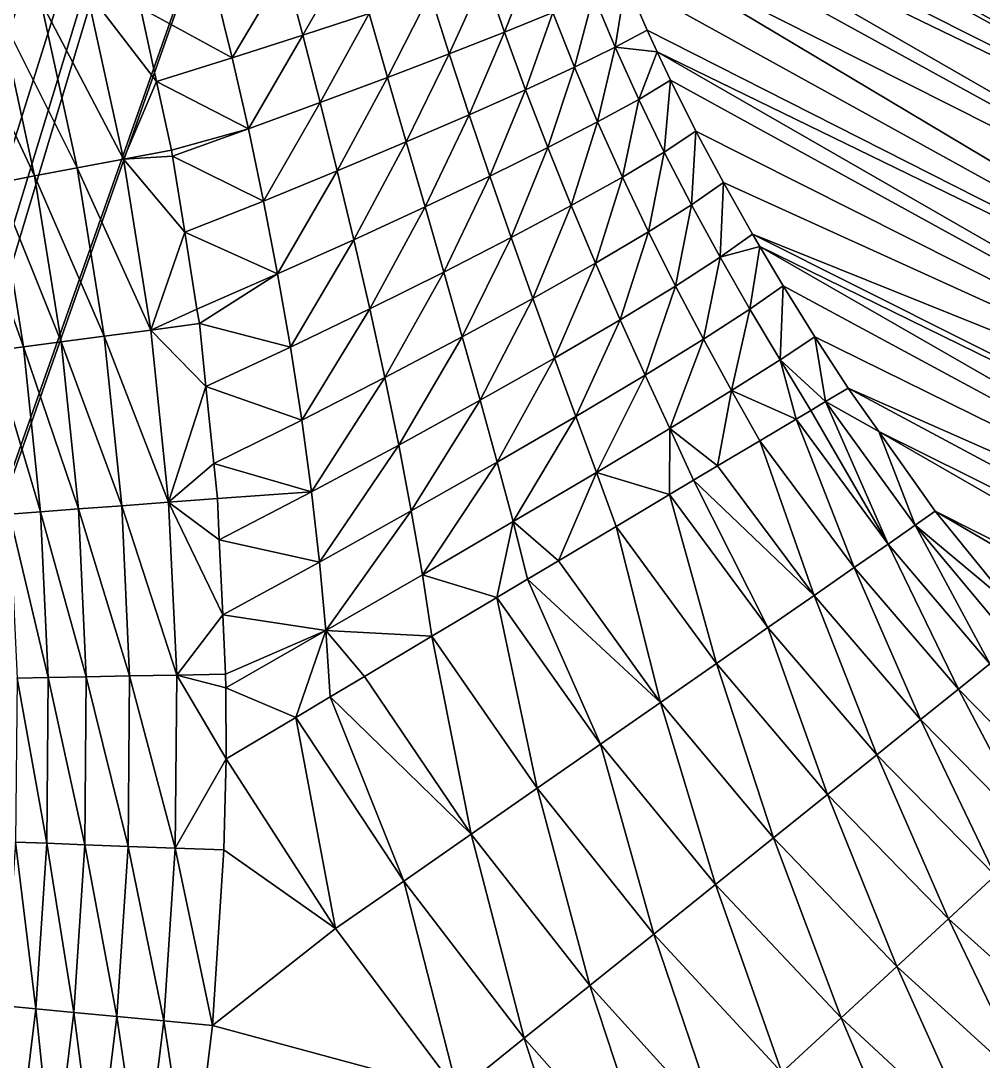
# Model space of a CAD drawing. Header units: metres. Extents: x -44.6 to 35.4, y -44.1 to 26.9.
# Drawn here: x 17.952 to 21.79, y -4.745 to -0.596 of the extents above; entities that cross this region are included whole.
import ezdxf

# ---------------------------------------------------------------- set-up
doc = ezdxf.new("R2010")
doc.units = ezdxf.units.M

msp = doc.modelspace()

# ---------------------------------------------------------------- linework, layer by layer
for points in [[(21.388479, 9.967415, 91.214554), (15.61724, -2.658281, 91.214554), (8.117238, 10.332099, 91.214554)], [(21.388479, 9.967415, 91.214554), (15.920462, -3.258929, 91.214554), (15.61724, -2.658281, 91.214554)], [(21.388479, 9.967415, 91.214554), (16.154524, -3.88975, 91.214554), (15.920462, -3.258929, 91.214554)], [(16.316486, -4.542811, 91.214554), (16.154524, -3.88975, 91.214554), (21.388479, 9.967415, 91.214554)], [(21.388479, 9.967415, 91.214554), (16.216642, -7.211195, 91.214554), (16.354073, -6.552535, 91.214554)], [(16.216642, -7.211195, 91.214554), (21.388479, 9.967415, 91.214554), (21.937033, 9.017295, 91.214554)], [(16.40431, -5.2099, 91.214554), (16.316486, -4.542811, 91.214554), (21.388479, 9.967415, 91.214554)], [(16.354073, -6.552535, 91.214554), (16.416893, -5.882628, 91.214554), (21.388479, 9.967415, 91.214554)], [(21.388479, 9.967415, 91.214554), (16.416893, -5.882628, 91.214554), (16.40431, -5.2099, 91.214554)], [(16.00633, -7.850327, 91.214554), (21.937033, 9.017295, 91.214554), (21.8943, -7.982872, 91.214554)], [(21.937033, 9.017295, 91.214554), (16.00633, -7.850327, 91.214554), (16.216642, -7.211195, 91.214554)], [(23.68182, -0.942343, 104.25663), (19.977348, 1.230628, 96.85244), (19.997911, 0.995132, 96.854774)], [(19.977348, 1.230628, 96.85244), (23.68182, -0.942343, 104.25663), (23.718754, -0.595659, 104.338242)], [(23.68182, -0.942343, 104.25663), (19.997911, 0.995132, 96.854774), (20.020611, 0.820553, 96.858879)], [(20.020611, 0.820553, 96.858879), (23.680384, -1.286554, 104.157982), (23.68182, -0.942343, 104.25663)], [(23.680384, -1.286554, 104.157982), (20.020611, 0.820553, 96.858879), (20.027655, 0.76638, 96.860153)], [(23.680384, -1.286554, 104.157982), (20.027655, 0.76638, 96.860153), (20.062206, 0.566501, 96.869072)], [(23.680384, -1.286554, 104.157982), (20.062206, 0.566501, 96.869072), (20.103815, 0.372452, 96.882675)], [(23.678946, -1.630765, 104.059334), (20.103815, 0.372452, 96.882675), (20.113268, 0.333014, 96.886108)], [(20.103815, 0.372452, 96.882675), (23.678946, -1.630765, 104.059334), (23.680384, -1.286554, 104.157982)], [(23.678946, -1.630765, 104.059334), (20.113268, 0.333014, 96.886108), (20.163912, 0.141832, 96.906227)], [(23.678946, -1.630765, 104.059334), (20.163912, 0.141832, 96.906227), (20.189236, 0.059287, 96.917473)], [(20.189236, 0.059287, 96.917473), (23.713024, -1.968325, 103.944855), (23.678946, -1.630765, 104.059334)], [(23.713024, -1.968325, 103.944855), (20.189236, 0.059287, 96.917473), (20.222591, -0.04944, 96.932289)], [(23.713024, -1.968325, 103.944855), (20.222591, -0.04944, 96.932289), (20.289555, -0.241763, 96.964462)], [(23.747101, -2.305884, 103.830368), (20.289555, -0.241763, 96.964462), (20.365112, -0.436169, 97.002686)], [(20.289555, -0.241763, 96.964462), (23.747101, -2.305884, 103.830368), (23.713024, -1.968325, 103.944855)], [(19.268909, -0.315753, 95.659843), (19.006145, -0.387566, 95.480179), (19.076876, -0.653304, 95.482231)], [(19.076876, -0.653304, 95.482231), (19.341131, -0.567618, 95.664757), (19.268909, -0.315753, 95.659843)], [(19.995132, -0.348089, 96.379143), (19.803095, -0.414068, 96.115974), (19.881369, -0.641535, 96.129791)], [(19.881369, -0.641535, 96.129791), (20.073967, -0.563314, 96.40023), (19.995132, -0.348089, 96.379143)], [(19.006145, -0.387566, 95.480179), (18.726015, -0.463737, 95.331161), (18.794676, -0.743552, 95.331551)], [(18.794676, -0.743552, 95.331551), (19.076876, -0.653304, 95.482231), (19.006145, -0.387566, 95.480179)], [(19.803095, -0.414068, 96.115974), (19.5842, -0.487545, 95.876869), (19.660604, -0.728213, 95.884644)], [(19.660604, -0.728213, 95.884644), (19.881369, -0.641535, 96.129791), (19.803095, -0.414068, 96.115974)], [(20.365112, -0.436169, 97.002686), (20.235914, -0.494563, 96.692451), (20.322002, -0.700968, 96.725121)], [(20.322002, -0.700968, 96.725121), (20.449472, -0.633371, 97.0466), (20.365112, -0.436169, 97.002686)], [(20.365112, -0.436169, 97.002686), (20.449472, -0.633371, 97.0466), (23.747101, -2.305884, 103.830368)], [(18.36141, -1.147897, 95.233772), (18.214121, -0.473582, 95.233772), (18.032043, -0.518738, 95.290672)], [(18.214121, -0.473582, 95.233772), (18.36141, -1.147897, 95.233772), (18.493389, -0.838259, 95.214554)], [(18.493389, -0.838259, 95.214554), (18.429106, -0.54396, 95.214554), (18.214121, -0.473582, 95.233772)], [(18.794676, -0.743552, 95.331551), (18.726015, -0.463737, 95.331161), (18.429106, -0.54396, 95.214554)], [(19.5842, -0.487545, 95.876869), (19.341131, -0.567618, 95.664757), (19.41453, -0.822228, 95.667953)], [(19.41453, -0.822228, 95.667953), (19.660604, -0.728213, 95.884644), (19.5842, -0.487545, 95.876869)], [(20.235914, -0.494563, 96.692451), (20.073967, -0.563314, 96.40023), (20.159756, -0.780552, 96.422615)], [(20.159756, -0.780552, 96.422615), (20.322002, -0.700968, 96.725121), (20.235914, -0.494563, 96.692451)], [(18.177088, -1.182772, 95.290672), (18.032043, -0.518738, 95.290672), (17.864241, -0.560354, 95.383087)], [(18.032043, -0.518738, 95.290672), (18.177088, -1.182772, 95.290672), (18.36141, -1.147897, 95.233772)], [(18.007215, -1.214914, 95.383087), (17.864241, -0.560354, 95.383087), (17.717159, -0.59683, 95.507446)], [(17.864241, -0.560354, 95.383087), (18.007215, -1.214914, 95.383087), (18.177088, -1.182772, 95.290672)], [(18.429106, -0.54396, 95.214554), (18.493389, -0.838259, 95.214554), (18.794676, -0.743552, 95.331551)], [(19.341131, -0.567618, 95.664757), (19.076876, -0.653304, 95.482231), (19.146326, -0.922365, 95.482513)], [(19.146326, -0.922365, 95.482513), (19.41453, -0.822228, 95.667953), (19.341131, -0.567618, 95.664757)], [(20.073967, -0.563314, 96.40023), (19.881369, -0.641535, 96.129791), (19.96497, -0.871023, 96.14325)], [(19.96497, -0.871023, 96.14325), (20.159756, -0.780552, 96.422615), (20.073967, -0.563314, 96.40023)], [(17.717159, -0.59683, 95.507446), (17.85832, -1.243086, 95.507446), (18.007215, -1.214914, 95.383087)], [(19.076876, -0.653304, 95.482231), (18.794676, -0.743552, 95.331551), (18.859461, -1.02733, 95.330727)], [(18.859461, -1.02733, 95.330727), (19.146326, -0.922365, 95.482513), (19.076876, -0.653304, 95.482231)], [(19.881369, -0.641535, 96.129791), (19.660604, -0.728213, 95.884644), (19.740334, -0.971133, 95.890892)], [(19.740334, -0.971133, 95.890892), (19.96497, -0.871023, 96.14325), (19.881369, -0.641535, 96.129791)], [(20.489658, -0.71975, 97.067665), (20.449472, -0.633371, 97.0466), (20.322002, -0.700968, 96.725121)], [(23.747101, -2.305884, 103.830368), (20.449472, -0.633371, 97.0466), (20.489658, -0.71975, 97.067665)], [(20.322002, -0.700968, 96.725121), (20.159756, -0.780552, 96.422615), (20.252323, -0.999498, 96.445534)], [(20.252323, -0.999498, 96.445534), (20.416138, -0.909585, 96.760376), (20.322002, -0.700968, 96.725121)], [(20.322002, -0.700968, 96.725121), (20.416138, -0.909585, 96.760376), (20.489658, -0.71975, 97.067665)], [(18.859461, -1.02733, 95.330727), (18.794676, -0.743552, 95.331551), (18.493389, -0.838259, 95.214554)], [(19.660604, -0.728213, 95.884644), (19.41453, -0.822228, 95.667953), (19.488945, -1.079501, 95.669022)], [(19.488945, -1.079501, 95.669022), (19.740334, -0.971133, 95.890892), (19.660604, -0.728213, 95.884644)], [(20.416138, -0.909585, 96.760376), (20.542641, -0.833634, 97.095436), (20.489658, -0.71975, 97.067665)], [(20.489658, -0.71975, 97.067665), (23.81628, -2.632695, 103.701439), (23.747101, -2.305884, 103.830368)], [(23.81628, -2.632695, 103.701439), (20.489658, -0.71975, 97.067665), (20.542641, -0.833634, 97.095436)], [(20.159756, -0.780552, 96.422615), (19.96497, -0.871023, 96.14325), (20.053637, -1.102035, 96.155617)], [(20.053637, -1.102035, 96.155617), (20.252323, -0.999498, 96.445534), (20.159756, -0.780552, 96.422615)], [(19.41453, -0.822228, 95.667953), (19.146326, -0.922365, 95.482513), (19.214273, -1.194633, 95.48069)], [(19.214273, -1.194633, 95.48069), (19.488945, -1.079501, 95.669022), (19.41453, -0.822228, 95.667953)], [(18.36141, -1.147897, 95.233772), (18.553099, -1.111627, 95.214554), (18.493389, -0.838259, 95.214554)], [(18.493389, -0.838259, 95.214554), (18.553099, -1.111627, 95.214554), (18.859461, -1.02733, 95.330727)], [(19.96497, -0.871023, 96.14325), (19.740334, -0.971133, 95.890892), (19.82304, -1.215668, 95.894943)], [(19.82304, -1.215668, 95.894943), (20.053637, -1.102035, 96.155617), (19.96497, -0.871023, 96.14325)], [(20.542641, -0.833634, 97.095436), (20.416138, -0.909585, 96.760376), (20.517883, -1.119743, 96.797073)], [(20.517883, -1.119743, 96.797073), (20.644295, -1.036659, 97.147987), (20.542641, -0.833634, 97.095436)], [(20.542641, -0.833634, 97.095436), (20.644295, -1.036659, 97.147987), (23.81628, -2.632695, 103.701439)], [(20.416138, -0.909585, 96.760376), (20.252323, -0.999498, 96.445534), (20.351128, -1.219181, 96.467941)], [(20.351128, -1.219181, 96.467941), (20.517883, -1.119743, 96.797073), (20.416138, -0.909585, 96.760376)], [(19.146326, -0.922365, 95.482513), (18.859461, -1.02733, 95.330727), (18.920107, -1.314939, 95.328499)], [(18.920107, -1.314939, 95.328499), (19.214273, -1.194633, 95.48069), (19.146326, -0.922365, 95.482513)], [(19.740334, -0.971133, 95.890892), (19.488945, -1.079501, 95.669022), (19.563965, -1.338705, 95.667381)], [(19.563965, -1.338705, 95.667381), (19.82304, -1.215668, 95.894943), (19.740334, -0.971133, 95.890892)], [(18.553099, -1.111627, 95.214554), (18.556986, -1.13587, 95.214554), (18.859461, -1.02733, 95.330727)], [(18.920107, -1.314939, 95.328499), (18.859461, -1.02733, 95.330727), (18.556986, -1.13587, 95.214554)], [(20.252323, -0.999498, 96.445534), (20.053637, -1.102035, 96.155617), (20.146738, -1.333358, 96.165924)], [(20.146738, -1.333358, 96.165924), (20.351128, -1.219181, 96.467941), (20.252323, -0.999498, 96.445534)], [(20.644295, -1.036659, 97.147987), (20.517883, -1.119743, 96.797073), (20.626392, -1.330191, 96.83374)], [(20.626392, -1.330191, 96.83374), (20.753733, -1.241593, 97.202591), (20.644295, -1.036659, 97.147987)], [(20.644295, -1.036659, 97.147987), (20.753733, -1.241593, 97.202591), (23.81628, -2.632695, 103.701439)], [(18.556986, -1.13587, 95.214554), (18.553099, -1.111627, 95.214554), (18.36141, -1.147897, 95.233772)], [(19.488945, -1.079501, 95.669022), (19.214273, -1.194633, 95.48069), (19.28027, -1.469314, 95.476334)], [(19.28027, -1.469314, 95.476334), (19.563965, -1.338705, 95.667381), (19.488945, -1.079501, 95.669022)], [(20.053637, -1.102035, 96.155617), (19.82304, -1.215668, 95.894943), (19.908028, -1.460422, 95.895935)], [(19.908028, -1.460422, 95.895935), (20.146738, -1.333358, 96.165924), (20.053637, -1.102035, 96.155617)], [(20.517883, -1.119743, 96.797073), (20.351128, -1.219181, 96.467941), (20.455215, -1.438004, 96.488503)], [(20.455215, -1.438004, 96.488503), (20.626392, -1.330191, 96.83374), (20.517883, -1.119743, 96.797073)], [(18.470657, -1.829409, 95.233772), (18.36141, -1.147897, 95.233772), (18.177088, -1.182772, 95.290672)], [(18.605663, -1.439536, 95.214554), (18.556986, -1.13587, 95.214554), (18.36141, -1.147897, 95.233772)], [(18.605663, -1.439536, 95.214554), (18.36141, -1.147897, 95.233772), (18.470657, -1.829409, 95.233772)], [(18.556986, -1.13587, 95.214554), (18.605663, -1.439536, 95.214554), (18.920107, -1.314939, 95.328499)], [(18.28467, -1.853895, 95.290672), (18.177088, -1.182772, 95.290672), (18.007215, -1.214914, 95.383087)], [(18.177088, -1.182772, 95.290672), (18.28467, -1.853895, 95.290672), (18.470657, -1.829409, 95.233772)], [(19.214273, -1.194633, 95.48069), (18.920107, -1.314939, 95.328499), (18.976181, -1.605549, 95.324638)], [(18.976181, -1.605549, 95.324638), (19.28027, -1.469314, 95.476334), (19.214273, -1.194633, 95.48069)], [(17.963022, -1.896241, 95.507446), (17.85832, -1.243086, 95.507446), (17.736126, -1.266207, 95.658981)], [(18.113262, -1.876461, 95.383087), (18.007215, -1.214914, 95.383087), (17.85832, -1.243086, 95.507446)], [(17.85832, -1.243086, 95.507446), (17.963022, -1.896241, 95.507446), (18.113262, -1.876461, 95.383087)], [(18.007215, -1.214914, 95.383087), (18.113262, -1.876461, 95.383087), (18.28467, -1.853895, 95.290672)], [(19.82304, -1.215668, 95.894943), (19.563965, -1.338705, 95.667381), (19.638872, -1.598311, 95.662338)], [(19.638872, -1.598311, 95.662338), (19.908028, -1.460422, 95.895935), (19.82304, -1.215668, 95.894943)], [(20.351128, -1.219181, 96.467941), (20.146738, -1.333358, 96.165924), (20.243244, -1.563116, 96.173019)], [(20.243244, -1.563116, 96.173019), (20.455215, -1.438004, 96.488503), (20.351128, -1.219181, 96.467941)], [(20.753733, -1.241593, 97.202591), (20.626392, -1.330191, 96.83374), (20.74052, -1.539376, 96.868675)], [(20.74052, -1.539376, 96.868675), (20.869976, -1.447292, 97.257263), (20.753733, -1.241593, 97.202591)], [(20.753733, -1.241593, 97.202591), (20.869976, -1.447292, 97.257263), (23.81628, -2.632695, 103.701439)], [(17.736126, -1.266207, 95.658981), (17.839724, -1.912473, 95.658981), (17.963022, -1.896241, 95.507446)], [(18.976181, -1.605549, 95.324638), (18.920107, -1.314939, 95.328499), (18.605663, -1.439536, 95.214554)], [(19.563965, -1.338705, 95.667381), (19.28027, -1.469314, 95.476334), (19.343636, -1.744789, 95.468933)], [(19.343636, -1.744789, 95.468933), (19.638872, -1.598311, 95.662338), (19.563965, -1.338705, 95.667381)], [(20.146738, -1.333358, 96.165924), (19.908028, -1.460422, 95.895935), (19.994253, -1.703299, 95.892906)], [(19.994253, -1.703299, 95.892906), (20.243244, -1.563116, 96.173019), (20.146738, -1.333358, 96.165924)], [(20.626392, -1.330191, 96.83374), (20.455215, -1.438004, 96.488503), (20.56332, -1.654065, 96.505791)], [(20.56332, -1.654065, 96.505791), (20.74052, -1.539376, 96.868675), (20.626392, -1.330191, 96.83374)], [(18.470657, -1.829409, 95.233772), (18.65473, -1.745621, 95.214554), (18.605663, -1.439536, 95.214554)], [(18.605663, -1.439536, 95.214554), (18.65473, -1.745621, 95.214554), (18.976181, -1.605549, 95.324638)], [(20.455215, -1.438004, 96.488503), (20.243244, -1.563116, 96.173019), (20.341846, -1.789113, 96.175713)], [(20.341846, -1.789113, 96.175713), (20.56332, -1.654065, 96.505791), (20.455215, -1.438004, 96.488503)], [(20.899044, -1.496221, 97.269806), (20.869976, -1.447292, 97.257263), (20.74052, -1.539376, 96.868675)], [(23.885458, -2.959506, 103.572502), (20.869976, -1.447292, 97.257263), (20.899044, -1.496221, 97.269806)], [(23.885458, -2.959506, 103.572502), (23.81628, -2.632695, 103.701439), (20.869976, -1.447292, 97.257263)], [(19.28027, -1.469314, 95.476334), (18.976181, -1.605549, 95.324638), (19.027109, -1.897478, 95.318863)], [(19.027109, -1.897478, 95.318863), (19.343636, -1.744789, 95.468933), (19.28027, -1.469314, 95.476334)], [(19.908028, -1.460422, 95.895935), (19.638872, -1.598311, 95.662338), (19.712669, -1.856061, 95.653137)], [(19.712669, -1.856061, 95.653137), (19.994253, -1.703299, 95.892906), (19.908028, -1.460422, 95.895935)], [(20.74052, -1.539376, 96.868675), (20.859037, -1.745841, 96.900116), (20.899044, -1.496221, 97.269806)], [(20.859037, -1.745841, 96.900116), (20.991993, -1.652685, 97.309914), (20.899044, -1.496221, 97.269806)], [(20.899044, -1.496221, 97.269806), (23.988897, -3.271602, 103.430695), (23.885458, -2.959506, 103.572502)], [(23.988897, -3.271602, 103.430695), (20.899044, -1.496221, 97.269806), (20.991993, -1.652685, 97.309914)], [(20.243244, -1.563116, 96.173019), (19.994253, -1.703299, 95.892906), (20.080435, -1.941876, 95.884911)], [(20.080435, -1.941876, 95.884911), (20.341846, -1.789113, 96.175713), (20.243244, -1.563116, 96.173019)], [(20.74052, -1.539376, 96.868675), (20.56332, -1.654065, 96.505791), (20.674091, -1.865566, 96.518349)], [(20.674091, -1.865566, 96.518349), (20.859037, -1.745841, 96.900116), (20.74052, -1.539376, 96.868675)], [(18.976181, -1.605549, 95.324638), (18.65473, -1.745621, 95.214554), (18.66408, -1.803945, 95.214554)], [(18.66408, -1.803945, 95.214554), (19.027109, -1.897478, 95.318863), (18.976181, -1.605549, 95.324638)], [(19.638872, -1.598311, 95.662338), (19.343636, -1.744789, 95.468933), (19.403503, -2.018682, 95.457985)], [(19.403503, -2.018682, 95.457985), (19.712669, -1.856061, 95.653137), (19.638872, -1.598311, 95.662338)], [(20.56332, -1.654065, 96.505791), (20.341846, -1.789113, 96.175713), (20.441151, -2.009278, 96.172844)], [(20.441151, -2.009278, 96.172844), (20.674091, -1.865566, 96.518349), (20.56332, -1.654065, 96.505791)], [(20.991993, -1.652685, 97.309914), (20.859037, -1.745841, 96.900116), (20.980778, -1.948394, 96.926392)], [(20.980778, -1.948394, 96.926392), (21.118862, -1.856945, 97.358467), (20.991993, -1.652685, 97.309914)], [(20.991993, -1.652685, 97.309914), (21.118862, -1.856945, 97.358467), (23.988897, -3.271602, 103.430695)], [(19.994253, -1.703299, 95.892906), (19.712669, -1.856061, 95.653137), (19.784204, -2.109362, 95.639069)], [(19.784204, -2.109362, 95.639069), (20.080435, -1.941876, 95.884911), (19.994253, -1.703299, 95.892906)], [(18.470657, -1.829409, 95.233772), (18.66408, -1.803945, 95.214554), (18.65473, -1.745621, 95.214554)], [(19.343636, -1.744789, 95.468933), (19.027109, -1.897478, 95.318863), (19.072256, -2.188272, 95.310921)], [(19.072256, -2.188272, 95.310921), (19.403503, -2.018682, 95.457985), (19.343636, -1.744789, 95.468933)], [(20.859037, -1.745841, 96.900116), (20.674091, -1.865566, 96.518349), (20.786213, -2.071001, 96.524857)], [(20.786213, -2.071001, 96.524857), (20.980778, -1.948394, 96.926392), (20.859037, -1.745841, 96.900116)], [(18.689926, -2.054365, 95.214554), (18.66408, -1.803945, 95.214554), (18.470657, -1.829409, 95.233772)], [(18.66408, -1.803945, 95.214554), (18.689926, -2.054365, 95.214554), (19.027109, -1.897478, 95.318863)], [(20.341846, -1.789113, 96.175713), (20.080435, -1.941876, 95.884911), (20.165241, -2.173872, 95.871071)], [(20.165241, -2.173872, 95.871071), (20.441151, -2.009278, 96.172844), (20.341846, -1.789113, 96.175713)], [(18.354452, -2.529994, 95.290672), (18.28467, -1.853895, 95.290672), (18.113262, -1.876461, 95.383087)], [(18.541521, -2.515975, 95.233772), (18.470657, -1.829409, 95.233772), (18.28467, -1.853895, 95.290672)], [(18.28467, -1.853895, 95.290672), (18.354452, -2.529994, 95.290672), (18.541521, -2.515975, 95.233772)], [(18.689926, -2.054365, 95.214554), (18.470657, -1.829409, 95.233772), (18.541521, -2.515975, 95.233772)], [(19.712669, -1.856061, 95.653137), (19.403503, -2.018682, 95.457985), (19.458958, -2.288291, 95.443016)], [(19.458958, -2.288291, 95.443016), (19.784204, -2.109362, 95.639069), (19.712669, -1.856061, 95.653137)], [(20.674091, -1.865566, 96.518349), (20.441151, -2.009278, 96.172844), (20.539791, -2.221851, 96.163422)], [(20.539791, -2.221851, 96.163422), (20.786213, -2.071001, 96.524857), (20.674091, -1.865566, 96.518349)], [(21.118862, -1.856945, 97.358467), (20.980778, -1.948394, 96.926392), (21.161152, -2.114691, 97.09465)], [(21.161152, -2.114691, 97.09465), (21.250925, -2.061172, 97.401237), (21.118862, -1.856945, 97.358467)], [(23.988897, -3.271602, 103.430695), (21.118862, -1.856945, 97.358467), (21.250925, -2.061172, 97.401237)], [(18.030937, -2.554238, 95.507446), (17.963022, -1.896241, 95.507446), (17.839724, -1.912473, 95.658981)], [(18.182049, -2.542914, 95.383087), (18.113262, -1.876461, 95.383087), (17.963022, -1.896241, 95.507446)], [(17.963022, -1.896241, 95.507446), (18.030937, -2.554238, 95.507446), (18.182049, -2.542914, 95.383087)], [(18.113262, -1.876461, 95.383087), (18.182049, -2.542914, 95.383087), (18.354452, -2.529994, 95.290672)], [(19.072256, -2.188272, 95.310921), (19.027109, -1.897478, 95.318863), (18.689926, -2.054365, 95.214554)], [(17.839724, -1.912473, 95.658981), (17.906921, -2.563532, 95.658981), (18.030937, -2.554238, 95.507446)], [(20.080435, -1.941876, 95.884911), (19.784204, -2.109362, 95.639069), (19.852324, -2.355796, 95.61953)], [(19.852324, -2.355796, 95.61953), (20.165241, -2.173872, 95.871071), (20.080435, -1.941876, 95.884911)], [(21.04351, -2.184822, 96.801132), (20.980778, -1.948394, 96.926392), (20.786213, -2.071001, 96.524857)], [(20.980778, -1.948394, 96.926392), (21.102331, -2.149756, 96.947891), (21.161152, -2.114691, 97.09465)], [(21.04351, -2.184822, 96.801132), (21.102331, -2.149756, 96.947891), (20.980778, -1.948394, 96.926392)], [(19.403503, -2.018682, 95.457985), (19.072256, -2.188272, 95.310921), (19.111061, -2.47516, 95.300583)], [(19.111061, -2.47516, 95.300583), (19.458958, -2.288291, 95.443016), (19.403503, -2.018682, 95.457985)], [(20.441151, -2.009278, 96.172844), (20.165241, -2.173872, 95.871071), (20.247377, -2.397353, 95.850677)], [(20.247377, -2.397353, 95.850677), (20.539791, -2.221851, 96.163422), (20.441151, -2.009278, 96.172844)], [(18.541521, -2.515975, 95.233772), (18.721693, -2.362134, 95.214554), (18.689926, -2.054365, 95.214554)], [(18.689926, -2.054365, 95.214554), (18.721693, -2.362134, 95.214554), (19.072256, -2.188272, 95.310921)], [(20.786213, -2.071001, 96.524857), (20.539791, -2.221851, 96.163422), (20.730419, -2.371471, 96.266739)], [(20.730419, -2.371471, 96.266739), (20.899372, -2.270749, 96.524078), (20.786213, -2.071001, 96.524857)], [(20.786213, -2.071001, 96.524857), (20.899372, -2.270749, 96.524078), (21.04351, -2.184822, 96.801132)], [(21.373377, -2.234215, 97.435738), (21.250925, -2.061172, 97.401237), (21.161152, -2.114691, 97.09465)], [(24.092339, -3.583697, 103.288879), (21.250925, -2.061172, 97.401237), (21.373377, -2.234215, 97.435738)], [(24.092339, -3.583697, 103.288879), (23.988897, -3.271602, 103.430695), (21.250925, -2.061172, 97.401237)], [(19.784204, -2.109362, 95.639069), (19.458958, -2.288291, 95.443016), (19.509148, -2.551122, 95.423668)], [(19.509148, -2.551122, 95.423668), (19.852324, -2.355796, 95.61953), (19.784204, -2.109362, 95.639069)], [(21.161152, -2.114691, 97.09465), (21.102331, -2.149756, 96.947891), (21.410856, -2.682865, 96.876122)], [(21.410856, -2.682865, 96.876122), (21.518852, -2.607721, 97.181305), (21.161152, -2.114691, 97.09465)], [(21.373377, -2.234215, 97.435738), (21.161152, -2.114691, 97.09465), (21.518852, -2.607721, 97.181305)], [(21.102331, -2.149756, 96.947891), (21.04351, -2.184822, 96.801132), (21.410856, -2.682865, 96.876122)], [(19.111061, -2.47516, 95.300583), (19.072256, -2.188272, 95.310921), (18.721693, -2.362134, 95.214554)], [(20.165241, -2.173872, 95.871071), (19.852324, -2.355796, 95.61953), (19.91593, -2.593334, 95.594063)], [(19.91593, -2.593334, 95.594063), (20.247377, -2.397353, 95.850677), (20.165241, -2.173872, 95.871071)], [(21.04351, -2.184822, 96.801132), (20.899372, -2.270749, 96.524078), (21.275814, -2.776827, 96.587364)], [(21.275814, -2.776827, 96.587364), (21.410856, -2.682865, 96.876122), (21.04351, -2.184822, 96.801132)], [(20.53862, -2.485811, 96.032104), (20.539791, -2.221851, 96.163422), (20.247377, -2.397353, 95.850677)], [(20.53862, -2.485811, 96.032104), (20.63452, -2.428641, 96.149422), (20.539791, -2.221851, 96.163422)], [(20.539791, -2.221851, 96.163422), (20.63452, -2.428641, 96.149422), (20.730419, -2.371471, 96.266739)], [(21.518852, -2.607721, 97.181305), (21.598476, -2.552317, 97.499168), (21.373377, -2.234215, 97.435738)], [(24.228783, -3.877288, 103.135902), (21.373377, -2.234215, 97.435738), (21.598476, -2.552317, 97.499168)], [(21.373377, -2.234215, 97.435738), (24.228783, -3.877288, 103.135902), (24.092339, -3.583697, 103.288879)], [(20.899372, -2.270749, 96.524078), (20.730419, -2.371471, 96.266739), (21.115385, -2.888455, 96.318581)], [(21.115385, -2.888455, 96.318581), (21.275814, -2.776827, 96.587364), (20.899372, -2.270749, 96.524078)], [(19.458958, -2.288291, 95.443016), (19.111061, -2.47516, 95.300583), (19.143126, -2.755635, 95.287697)], [(19.143126, -2.755635, 95.287697), (19.509148, -2.551122, 95.423668), (19.458958, -2.288291, 95.443016)], [(18.541521, -2.515975, 95.233772), (18.736067, -2.501396, 95.214554), (18.721693, -2.362134, 95.214554)], [(18.721693, -2.362134, 95.214554), (18.736067, -2.501396, 95.214554), (19.111061, -2.47516, 95.300583)], [(19.852324, -2.355796, 95.61953), (19.509148, -2.551122, 95.423668), (19.553331, -2.80513, 95.399689)], [(19.553331, -2.80513, 95.399689), (19.91593, -2.593334, 95.594063), (19.852324, -2.355796, 95.61953)], [(20.247377, -2.397353, 95.850677), (19.91593, -2.593334, 95.594063), (20.095667, -2.749878, 95.641594)], [(20.095667, -2.749878, 95.641594), (20.32621, -2.612439, 95.822906), (20.247377, -2.397353, 95.850677)], [(20.247377, -2.397353, 95.850677), (20.32621, -2.612439, 95.822906), (20.53862, -2.485811, 96.032104)], [(21.115385, -2.888455, 96.318581), (20.730419, -2.371471, 96.266739), (20.63452, -2.428641, 96.149422)], [(20.63452, -2.428641, 96.149422), (20.53862, -2.485811, 96.032104), (20.931536, -3.016378, 96.073059)], [(20.63452, -2.428641, 96.149422), (20.931536, -3.016378, 96.073059), (21.115385, -2.888455, 96.318581)], [(18.736067, -2.501396, 95.214554), (18.74379, -2.666475, 95.214554), (19.111061, -2.47516, 95.300583)], [(19.143126, -2.755635, 95.287697), (19.111061, -2.47516, 95.300583), (18.74379, -2.666475, 95.214554)], [(20.53862, -2.485811, 96.032104), (20.32621, -2.612439, 95.822906), (20.726524, -3.159027, 95.853813)], [(20.726524, -3.159027, 95.853813), (20.931536, -3.016378, 96.073059), (20.53862, -2.485811, 96.032104)], [(18.386217, -3.208942, 95.290672), (18.354452, -2.529994, 95.290672), (18.182049, -2.542914, 95.383087)], [(18.573776, -3.205434, 95.233772), (18.541521, -2.515975, 95.233772), (18.354452, -2.529994, 95.290672)], [(18.354452, -2.529994, 95.290672), (18.386217, -3.208942, 95.290672), (18.573776, -3.205434, 95.233772)], [(18.74379, -2.666475, 95.214554), (18.736067, -2.501396, 95.214554), (18.541521, -2.515975, 95.233772)], [(18.541521, -2.515975, 95.233772), (18.573776, -3.205434, 95.233772), (18.757761, -2.965125, 95.214554)], [(18.757761, -2.965125, 95.214554), (18.74379, -2.666475, 95.214554), (18.541521, -2.515975, 95.233772)], [(18.06185, -3.215008, 95.507446), (18.030937, -2.554238, 95.507446), (17.906921, -2.563532, 95.658981)], [(17.906921, -2.563532, 95.658981), (17.93751, -3.217334, 95.658981), (18.06185, -3.215008, 95.507446)], [(18.21336, -3.212175, 95.383087), (18.182049, -2.542914, 95.383087), (18.030937, -2.554238, 95.507446)], [(18.030937, -2.554238, 95.507446), (18.06185, -3.215008, 95.507446), (18.21336, -3.212175, 95.383087)], [(18.182049, -2.542914, 95.383087), (18.21336, -3.212175, 95.383087), (18.386217, -3.208942, 95.290672)], [(19.509148, -2.551122, 95.423668), (19.143126, -2.755635, 95.287697), (19.168209, -3.027703, 95.272171)], [(19.168209, -3.027703, 95.272171), (19.553331, -2.80513, 95.399689), (19.509148, -2.551122, 95.423668)], [(21.907328, -2.933709, 97.581261), (21.598476, -2.552317, 97.499168), (21.518852, -2.607721, 97.181305)], [(24.365229, -4.170879, 102.982925), (21.598476, -2.552317, 97.499168), (21.907328, -2.933709, 97.581261)], [(21.598476, -2.552317, 97.499168), (24.365229, -4.170879, 102.982925), (24.228783, -3.877288, 103.135902)], [(19.91593, -2.593334, 95.594063), (19.553331, -2.80513, 95.399689), (19.849676, -2.896525, 95.490273)], [(19.849676, -2.896525, 95.490273), (19.972672, -2.823201, 95.565933), (19.91593, -2.593334, 95.594063)], [(19.91593, -2.593334, 95.594063), (19.972672, -2.823201, 95.565933), (20.095667, -2.749878, 95.641594)], [(20.32621, -2.612439, 95.822906), (20.095667, -2.749878, 95.641594), (20.502865, -3.31465, 95.663544)], [(20.502865, -3.31465, 95.663544), (20.726524, -3.159027, 95.853813), (20.32621, -2.612439, 95.822906)], [(21.518852, -2.607721, 97.181305), (21.410856, -2.682865, 96.876122), (21.816219, -3.16118, 96.954842)], [(21.816219, -3.16118, 96.954842), (21.913939, -3.082618, 97.272011), (21.518852, -2.607721, 97.181305)], [(21.518852, -2.607721, 97.181305), (21.913939, -3.082618, 97.272011), (21.907328, -2.933709, 97.581261)], [(18.74379, -2.666475, 95.214554), (18.757761, -2.965125, 95.214554), (19.143126, -2.755635, 95.287697)], [(21.410856, -2.682865, 96.876122), (21.275814, -2.776827, 96.587364), (21.691076, -3.26179, 96.653954)], [(21.691076, -3.26179, 96.653954), (21.816219, -3.16118, 96.954842), (21.410856, -2.682865, 96.876122)], [(19.168209, -3.027703, 95.272171), (19.143126, -2.755635, 95.287697), (18.757761, -2.965125, 95.214554)], [(20.502865, -3.31465, 95.663544), (20.095667, -2.749878, 95.641594), (19.972672, -2.823201, 95.565933)], [(21.275814, -2.776827, 96.587364), (21.115385, -2.888455, 96.318581), (21.540125, -3.383148, 96.373238)], [(21.540125, -3.383148, 96.373238), (21.691076, -3.26179, 96.653954), (21.275814, -2.776827, 96.587364)], [(19.591106, -3.050671, 95.370705), (19.553331, -2.80513, 95.399689), (19.168209, -3.027703, 95.272171)], [(19.553331, -2.80513, 95.399689), (19.591106, -3.050671, 95.370705), (19.849676, -2.896525, 95.490273)], [(19.972672, -2.823201, 95.565933), (19.849676, -2.896525, 95.490273), (20.263302, -3.481339, 95.504578)], [(19.972672, -2.823201, 95.565933), (20.263302, -3.481339, 95.504578), (20.502865, -3.31465, 95.663544)], [(19.849676, -2.896525, 95.490273), (19.591106, -3.050671, 95.370705), (20.010777, -3.657047, 95.378868)], [(20.010777, -3.657047, 95.378868), (20.263302, -3.481339, 95.504578), (19.849676, -2.896525, 95.490273)], [(21.115385, -2.888455, 96.318581), (20.931536, -3.016378, 96.073059), (21.365316, -3.523686, 96.116318)], [(21.365316, -3.523686, 96.116318), (21.540125, -3.383148, 96.373238), (21.115385, -2.888455, 96.318581)], [(18.573776, -3.205434, 95.233772), (18.768833, -3.201786, 95.214554), (18.757761, -2.965125, 95.214554)], [(18.757761, -2.965125, 95.214554), (18.768833, -3.201786, 95.214554), (19.168209, -3.027703, 95.272171)], [(18.768833, -3.201786, 95.214554), (18.769114, -3.25576, 95.214554), (19.168209, -3.027703, 95.272171)], [(19.168209, -3.027703, 95.272171), (18.769114, -3.25576, 95.214554), (19.048397, -3.374207, 95.23204)], [(19.048397, -3.374207, 95.23204), (19.185684, -3.292363, 95.258171), (19.168209, -3.027703, 95.272171)], [(19.168209, -3.027703, 95.272171), (19.322971, -3.21052, 95.284294), (19.591106, -3.050671, 95.370705)], [(19.168209, -3.027703, 95.272171), (19.185684, -3.292363, 95.258171), (19.322971, -3.21052, 95.284294)], [(20.931536, -3.016378, 96.073059), (20.726524, -3.159027, 95.853813), (21.168911, -3.681587, 95.886513)], [(21.168911, -3.681587, 95.886513), (21.365316, -3.523686, 96.116318), (20.931536, -3.016378, 96.073059)], [(19.591106, -3.050671, 95.370705), (19.322971, -3.21052, 95.284294), (19.748386, -3.839619, 95.287956)], [(19.748386, -3.839619, 95.287956), (20.010777, -3.657047, 95.378868), (19.591106, -3.050671, 95.370705)], [(20.726524, -3.159027, 95.853813), (20.502865, -3.31465, 95.663544), (20.953447, -3.854811, 95.686798)], [(20.953447, -3.854811, 95.686798), (21.168911, -3.681587, 95.886513), (20.726524, -3.159027, 95.853813)], [(21.816219, -3.16118, 96.954842), (21.691076, -3.26179, 96.653954), (22.143118, -3.723102, 96.723648)], [(17.93751, -3.217334, 95.658981), (17.931389, -3.871822, 95.658981), (18.055666, -3.876472, 95.507446)], [(18.055666, -3.876472, 95.507446), (18.06185, -3.215008, 95.507446), (17.93751, -3.217334, 95.658981)], [(18.06185, -3.215008, 95.507446), (18.055666, -3.876472, 95.507446), (18.207096, -3.882138, 95.383087)], [(18.207096, -3.882138, 95.383087), (18.21336, -3.212175, 95.383087), (18.06185, -3.215008, 95.507446)], [(18.21336, -3.212175, 95.383087), (18.207096, -3.882138, 95.383087), (18.379862, -3.888603, 95.290672)], [(18.379862, -3.888603, 95.290672), (18.386217, -3.208942, 95.290672), (18.21336, -3.212175, 95.383087)], [(18.386217, -3.208942, 95.290672), (18.379862, -3.888603, 95.290672), (18.567324, -3.895617, 95.233772)], [(18.567324, -3.895617, 95.233772), (18.573776, -3.205434, 95.233772), (18.386217, -3.208942, 95.290672)], [(18.770584, -3.539824, 95.214554), (18.573776, -3.205434, 95.233772), (18.567324, -3.895617, 95.233772)], [(18.769114, -3.25576, 95.214554), (18.768833, -3.201786, 95.214554), (18.573776, -3.205434, 95.233772)], [(18.770584, -3.539824, 95.214554), (18.769114, -3.25576, 95.214554), (18.573776, -3.205434, 95.233772)], [(19.748386, -3.839619, 95.287956), (19.322971, -3.21052, 95.284294), (19.185684, -3.292363, 95.258171)], [(18.769114, -3.25576, 95.214554), (18.770584, -3.539824, 95.214554), (19.048397, -3.374207, 95.23204)], [(21.691076, -3.26179, 96.653954), (21.540125, -3.383148, 96.373238), (22.00251, -3.85293, 96.430565)], [(22.00251, -3.85293, 96.430565), (22.143118, -3.723102, 96.723648), (21.691076, -3.26179, 96.653954)], [(19.185684, -3.292363, 95.258171), (19.048397, -3.374207, 95.23204), (19.479355, -4.026814, 95.232964)], [(19.185684, -3.292363, 95.258171), (19.479355, -4.026814, 95.232964), (19.748386, -3.839619, 95.287956)], [(20.502865, -3.31465, 95.663544), (20.263302, -3.481339, 95.504578), (20.72171, -4.041118, 95.519753)], [(20.72171, -4.041118, 95.519753), (20.953447, -3.854811, 95.686798), (20.502865, -3.31465, 95.663544)], [(19.048397, -3.374207, 95.23204), (18.770584, -3.539824, 95.214554), (19.206978, -4.216334, 95.214554)], [(19.206978, -4.216334, 95.214554), (19.479355, -4.026814, 95.232964), (19.048397, -3.374207, 95.23204)], [(21.540125, -3.383148, 96.373238), (21.365316, -3.523686, 96.116318), (21.837776, -4.005033, 96.161774)], [(21.837776, -4.005033, 96.161774), (22.00251, -3.85293, 96.430565), (21.540125, -3.383148, 96.373238)], [(20.263302, -3.481339, 95.504578), (20.010777, -3.657047, 95.378868), (20.476694, -4.238101, 95.387527)], [(20.476694, -4.238101, 95.387527), (20.72171, -4.041118, 95.519753), (20.263302, -3.481339, 95.504578)], [(21.365316, -3.523686, 96.116318), (21.168911, -3.681587, 95.886513), (21.651161, -4.177339, 95.920921)], [(21.651161, -4.177339, 95.920921), (21.837776, -4.005033, 96.161774), (21.365316, -3.523686, 96.116318)], [(18.567324, -3.895617, 95.233772), (18.762278, -3.902912, 95.214554), (18.770584, -3.539824, 95.214554)], [(19.206978, -4.216334, 95.214554), (18.770584, -3.539824, 95.214554), (18.762278, -3.902912, 95.214554)], [(20.010777, -3.657047, 95.378868), (19.748386, -3.839619, 95.287956), (20.221563, -4.443214, 95.291847)], [(20.221563, -4.443214, 95.291847), (20.476694, -4.238101, 95.387527), (20.010777, -3.657047, 95.378868)], [(21.168911, -3.681587, 95.886513), (20.953447, -3.854811, 95.686798), (21.445206, -4.367503, 95.711296)], [(21.445206, -4.367503, 95.711296), (21.651161, -4.177339, 95.920921), (21.168911, -3.681587, 95.886513)], [(19.748386, -3.839619, 95.287956), (19.479355, -4.026814, 95.232964), (19.95962, -4.653807, 95.23394)], [(19.95962, -4.653807, 95.23394), (20.221563, -4.443214, 95.291847), (19.748386, -3.839619, 95.287956)], [(20.953447, -3.854811, 95.686798), (20.72171, -4.041118, 95.519753), (21.222713, -4.572937, 95.535751)], [(21.222713, -4.572937, 95.535751), (21.445206, -4.367503, 95.711296), (20.953447, -3.854811, 95.686798)], [(17.931389, -3.871822, 95.658981), (17.888582, -4.524938, 95.658981), (18.012402, -4.536549, 95.507446)], [(18.012402, -4.536549, 95.507446), (18.055666, -3.876472, 95.507446), (17.931389, -3.871822, 95.658981)], [(18.055666, -3.876472, 95.507446), (18.012402, -4.536549, 95.507446), (18.163277, -4.550697, 95.383087)], [(18.163277, -4.550697, 95.383087), (18.207096, -3.882138, 95.383087), (18.055666, -3.876472, 95.507446)], [(18.207096, -3.882138, 95.383087), (18.163277, -4.550697, 95.383087), (18.335407, -4.566838, 95.290672)], [(18.335407, -4.566838, 95.290672), (18.379862, -3.888603, 95.290672), (18.207096, -3.882138, 95.383087)], [(18.379862, -3.888603, 95.290672), (18.335407, -4.566838, 95.290672), (18.522182, -4.584353, 95.233772)], [(18.522182, -4.584353, 95.233772), (18.567324, -3.895617, 95.233772), (18.379862, -3.888603, 95.290672)], [(18.567324, -3.895617, 95.233772), (18.522182, -4.584353, 95.233772), (18.716419, -4.602567, 95.214554)], [(18.716419, -4.602567, 95.214554), (18.762278, -3.902912, 95.214554), (18.567324, -3.895617, 95.233772)], [(18.762278, -3.902912, 95.214554), (18.716419, -4.602567, 95.214554), (19.206978, -4.216334, 95.214554)], [(21.837776, -4.005033, 96.161774), (21.651161, -4.177339, 95.920921), (22.170103, -4.642836, 95.956917)], [(19.479355, -4.026814, 95.232964), (19.206978, -4.216334, 95.214554), (19.694244, -4.867157, 95.214554)], [(19.694244, -4.867157, 95.214554), (19.95962, -4.653807, 95.23394), (19.479355, -4.026814, 95.232964)], [(20.72171, -4.041118, 95.519753), (20.476694, -4.238101, 95.387527), (20.986712, -4.790843, 95.396675)], [(20.986712, -4.790843, 95.396675), (21.222713, -4.572937, 95.535751), (20.72171, -4.041118, 95.519753)], [(21.651161, -4.177339, 95.920921), (21.445206, -4.367503, 95.711296), (21.974951, -4.849178, 95.736961)], [(21.974951, -4.849178, 95.736961), (22.170103, -4.642836, 95.956917), (21.651161, -4.177339, 95.920921)], [(19.694244, -4.867157, 95.214554), (19.206978, -4.216334, 95.214554), (18.716419, -4.602567, 95.214554)], [(20.476694, -4.238101, 95.387527), (20.221563, -4.443214, 95.291847), (20.740414, -5.018256, 95.295959)], [(20.740414, -5.018256, 95.295959), (20.986712, -4.790843, 95.396675), (20.476694, -4.238101, 95.387527)], [(21.445206, -4.367503, 95.711296), (21.222713, -4.572937, 95.535751), (21.763132, -5.073143, 95.552536)], [(21.763132, -5.073143, 95.552536), (21.974951, -4.849178, 95.736961), (21.445206, -4.367503, 95.711296)], [(20.221563, -4.443214, 95.291847), (19.95962, -4.653807, 95.23394), (20.487173, -5.252079, 95.234978)], [(20.487173, -5.252079, 95.234978), (20.740414, -5.018256, 95.295959), (20.221563, -4.443214, 95.291847)], [(17.932196, -5.193161, 95.507446), (18.012402, -4.536549, 95.507446), (17.888582, -4.524938, 95.658981)], [(18.012402, -4.536549, 95.507446), (17.932196, -5.193161, 95.507446), (18.082039, -5.215747, 95.383087)], [(18.082039, -5.215747, 95.383087), (18.163277, -4.550697, 95.383087), (18.012402, -4.536549, 95.507446)], [(18.163277, -4.550697, 95.383087), (18.082039, -5.215747, 95.383087), (18.252995, -5.241514, 95.290672)], [(18.252995, -5.241514, 95.290672), (18.335407, -4.566838, 95.290672), (18.163277, -4.550697, 95.383087)], [(18.335407, -4.566838, 95.290672), (18.252995, -5.241514, 95.290672), (18.438494, -5.269474, 95.233772)], [(18.438494, -5.269474, 95.233772), (18.522182, -4.584353, 95.233772), (18.335407, -4.566838, 95.290672)], [(18.522182, -4.584353, 95.233772), (18.438494, -5.269474, 95.233772), (18.631405, -5.29855, 95.214554)], [(18.631405, -5.29855, 95.214554), (18.716419, -4.602567, 95.214554), (18.522182, -4.584353, 95.233772)], [(18.716419, -4.602567, 95.214554), (18.631405, -5.29855, 95.214554), (19.694244, -4.867157, 95.214554)], [(21.222713, -4.572937, 95.535751), (20.986712, -4.790843, 95.396675), (21.537685, -5.311517, 95.406273)], [(21.537685, -5.311517, 95.406273), (21.763132, -5.073143, 95.552536), (21.222713, -4.572937, 95.535751)], [(19.95962, -4.653807, 95.23394), (19.694244, -4.867157, 95.214554), (20.230438, -5.489129, 95.214554)], [(20.230438, -5.489129, 95.214554), (20.487173, -5.252079, 95.234978), (19.95962, -4.653807, 95.23394)]]:
    msp.add_3dface(points)

doc.saveas('drawing.dxf')
